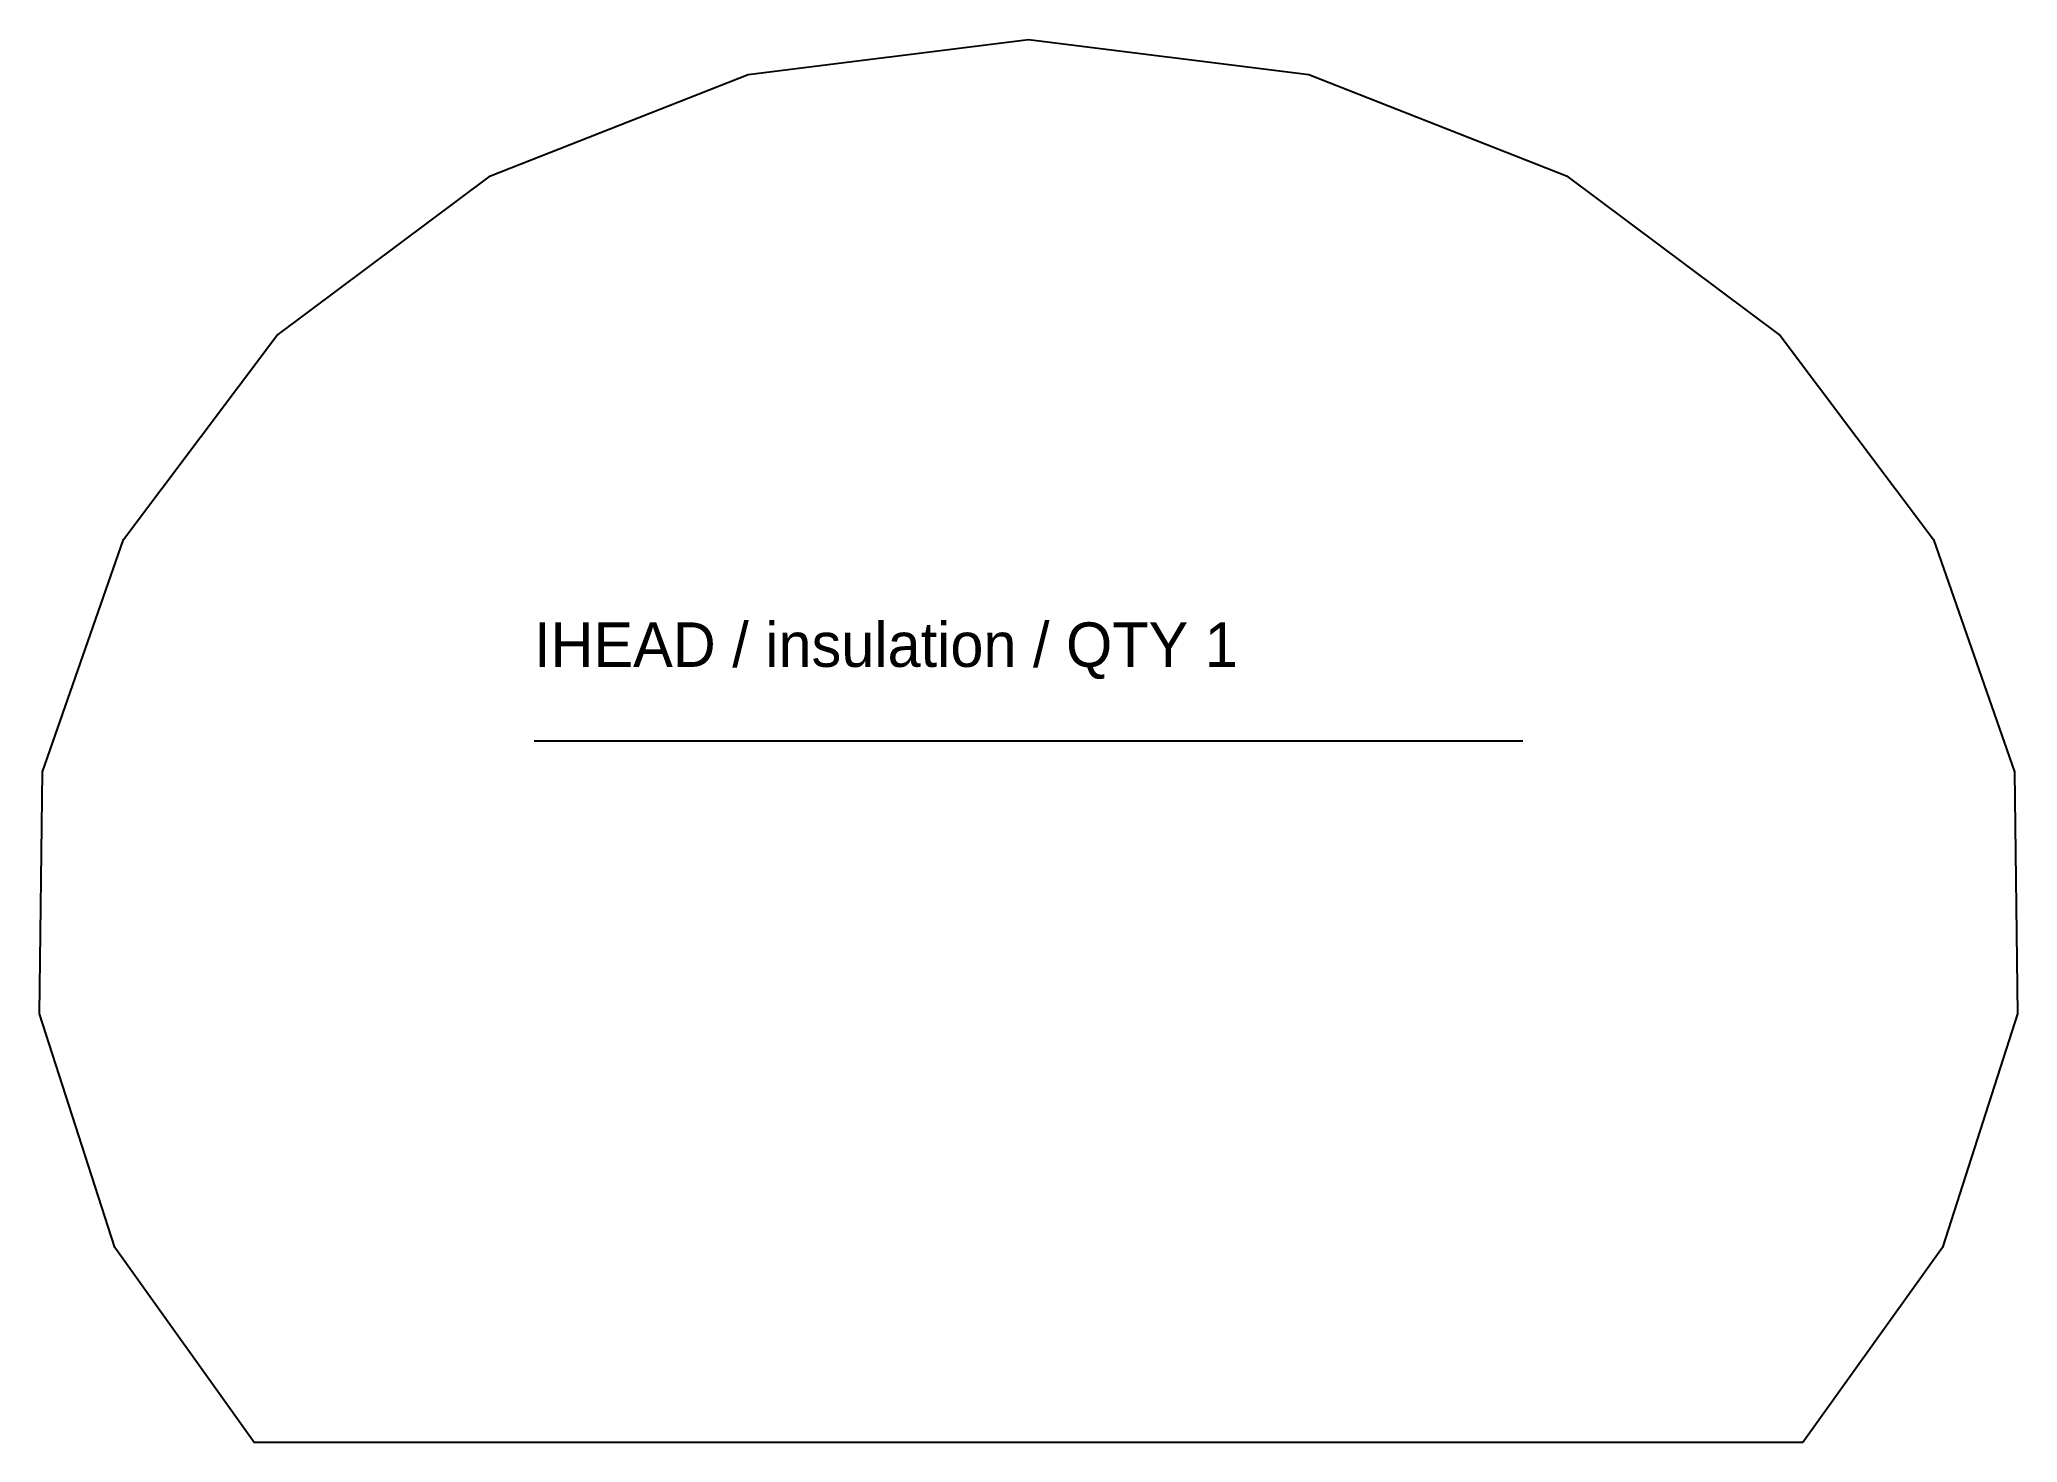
# Model space of a CAD drawing. Header units: millimetres. Extents: x 8 to 408, y 8 to 292.
import ezdxf

# ---------------------------------------------------------------- set-up
doc = ezdxf.new("R2010")
doc.units = ezdxf.units.MM
for name, color, linetype in [('CUT', 7, 'Continuous'), ('GRAIN', 3, 'Continuous'), ('ID', 7, 'Continuous'), ('SEW', 5, 'Continuous')]:
    doc.layers.add(name, color=color, linetype=linetype)

msp = doc.modelspace()

# ---------------------------------------------------------------- linework, layer by layer
at = {"layer": 'CUT'}
msp.add_lwpolyline([(364.96, 8), (51.45, 8), (23.22, 47.47), (8.02, 94.75), (8.63, 143.76), (25.02, 190.75), (56.02, 232.07), (99.3, 264.35), (151.43, 284.89), (208.2, 291.94), (264.98, 284.89), (317.11, 264.35), (360.38, 232.07), (391.38, 190.75), (407.78, 143.76), (408.39, 94.75), (393.19, 47.47)], close=True, dxfattribs=at)
at = {"layer": 'GRAIN'}
msp.add_line((108.11, 149.97), (308.3, 149.97), dxfattribs=at)
at = {"layer": 'SEW'}
msp.add_lwpolyline([(364.96, 8), (51.45, 8), (23.22, 47.47), (8.02, 94.75), (8.63, 143.76), (25.02, 190.75), (56.02, 232.07), (99.3, 264.35), (151.43, 284.89), (208.2, 291.94), (264.98, 284.89), (317.11, 264.35), (360.38, 232.07), (391.38, 190.75), (407.78, 143.76), (408.39, 94.75), (393.19, 47.47)], close=True, dxfattribs=at)

# ---------------------------------------------------------------- texts
at = {"layer": 'ID'}
msp.add_text('IHEAD / insulation / QTY 1', height=9, dxfattribs=at).set_placement((108.11, 164.97))

doc.saveas('drawing.dxf')
